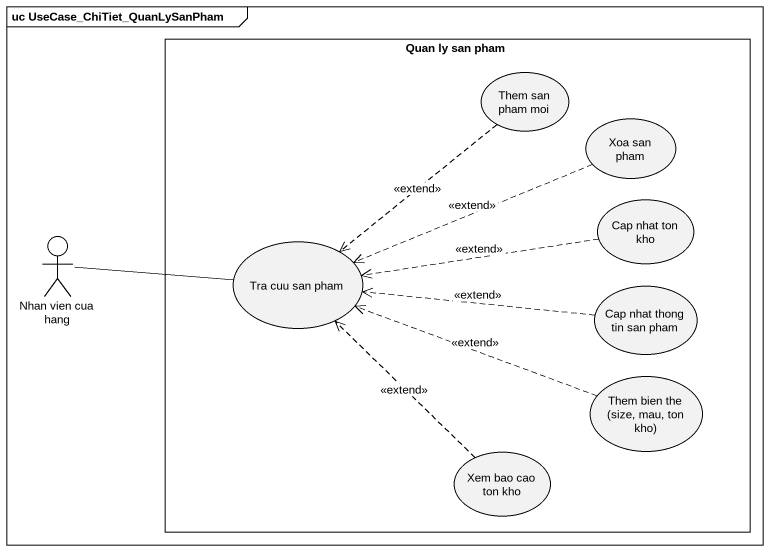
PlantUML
@startuml
mainframe uc UseCase_ChiTiet_QuanLySanPham
rectangle "Quan ly san pham" as Quan_ly_san_pham {
  usecase "Them san pham moi" as Them_san_pham_moi
  usecase "Xoa san pham" as Xoa_san_pham
  usecase "Tra cuu san pham" as Tra_cuu_san_pham
  usecase "Cap nhat ton kho" as Cap_nhat_ton_kho
  usecase "Cap nhat thong tin san pham" as Cap_nhat_thong_tin_san_pham
  usecase "Them bien the (size, mau, ton kho)" as Them_bien_the_size_mau_ton
  usecase "Xem bao cao ton kho" as Xem_bao_cao_ton_kho
}
actor "Nhan vien cua hang" as Nhan_vien_cua_hang
Them_san_pham_moi ..> Tra_cuu_san_pham : <<extend>>
Xoa_san_pham .left.> Tra_cuu_san_pham : <<extend>>
Nhan_vien_cua_hang -right- Tra_cuu_san_pham
Cap_nhat_ton_kho .left.> Tra_cuu_san_pham : <<extend>>
Cap_nhat_thong_tin_san_pham .left.> Tra_cuu_san_pham : <<extend>>
Them_bien_the_size_mau_ton .left.> Tra_cuu_san_pham : <<extend>>
Xem_bao_cao_ton_kho .up.> Tra_cuu_san_pham : <<extend>>
@enduml
